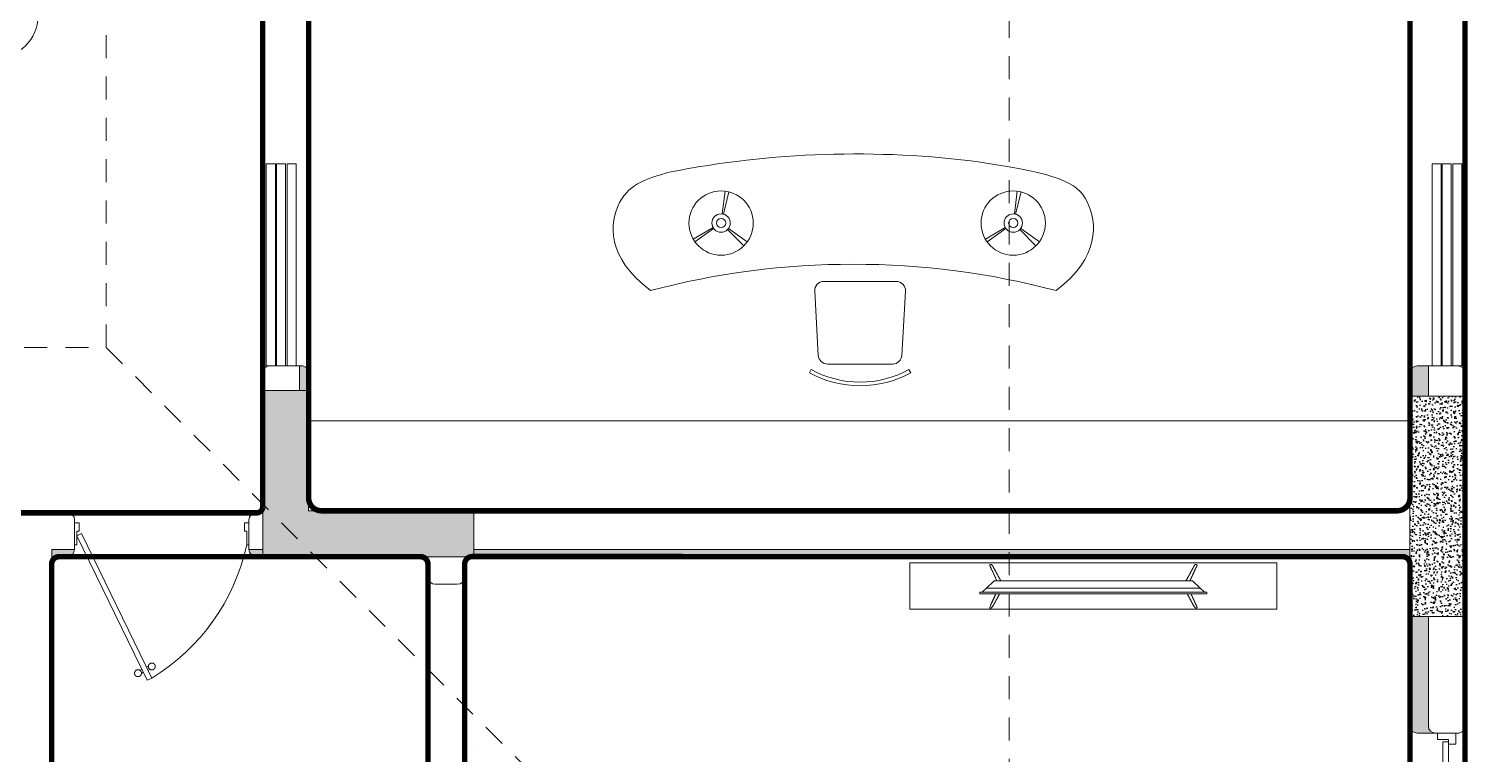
# Model space of a CAD drawing. Header units: metres. Extents: x 14 to 11050, y -346 to 476.
# Drawn here: x 221.74 to 229.56, y -213.37 to -209.42 of the extents above; entities that cross this region are included whole.
import ezdxf

# ---------------------------------------------------------------- set-up
doc = ezdxf.new("R2010")
doc.units = ezdxf.units.M
doc.linetypes.add('0', pattern=[0])
doc.linetypes.add('HIDDEN2', pattern=[0.1875, 0.125, -0.0625])
doc.layers.get('0').update_dxf_attribs({"color": 250, "linetype": '0', "lineweight": 20})
for name, color, linetype, lineweight in [('A-ANNO-TEXT', 251, 'Continuous', 13), ('A-DOOR', 35, 'Continuous', 5), ('A-WALL', 250, 'Continuous', 20), ('baños', 140, 'Continuous', 0), ('Columnas', 7, 'Continuous', 18), ('MOBILIARIOS', 252, 'Continuous', 0), ('piso', 253, 'Continuous', 0)]:
    doc.layers.add(name, color=color, linetype=linetype, lineweight=lineweight)
doc.layers.add('HATCH', color=8, linetype='Continuous')
doc.layers.add('RELLENO SECCION', color=8, linetype='Continuous', lineweight=0, transparency=0.4)
doc.layers.add('REVESTIMIENTO EXTERIOR', color=7, linetype='Continuous', lineweight=5, true_color=0xffdebd)
doc.layers.add('Techos 1', color=7, linetype='HIDDEN2', lineweight=9, true_color=0x42391a)
doc.styles.get("Standard").update_dxf_attribs({"font": 'arial.ttf', "height": 0.1875})
pattern_1 = [(49.99999999999999, (114.3310712337616, 55.23879643552809), (0.05829909407872129, -0.005100507372448988), [0.006096000000000001, -0.067056]), (355, (114.3310712337616, 55.23879643552809), (-0.01127789485599019, 0.06113819047649125), [0.004876800000000001, -0.05364498693440001]), (100.4514447, (114.3359294760016, 55.23837139440808), (0.04702119906891305, 0.05603768061190244), [0.005180802815999999, -0.05698887827199999]), (46.18420000000001, (114.3310712337616, 55.25505243552809), (0.08674529308548158, -0.01345354493847269), [0.009144000000000001, -0.100584]), (96.63555760999992, (114.3383000017616, 55.25393131552809), (0.07596932289648096, 0.07917635987127089), [0.0077712074048, -0.08548339461120001]), (351.1841511700001, (114.3310712337616, 55.25505243552809), (0.07596932290079265, 0.07917635986737045), [0.007315189462400001, -0.0804671142144]), (21, (114.3391992337616, 55.25098843552809), (0.0485166052061224, -0.03272486341986804), [0.006096000000000001, -0.067056]), (326.0000000000001, (114.3391992337616, 55.25098843552809), (0.01977664907124706, 0.05894014915914217), [0.004876800000000001, -0.0536448]), (71.45144499999999, (114.3432422841936, 55.24826136356009), (0.06829325416918917, 0.02621528604348968), [0.005180802816000001, -0.056988780032]), (37.50000000000001, (114.3310712337616, 55.23879643552809), (0.0009883530401893813, 0.027057612439409), [0, -0.05299456, 0, -0.05445760000000001, 0, -0.05384800000000001]), (7.499999999999999, (114.3310712337616, 55.23879643552809), (0.02138229200329784, 0.03205778394179824), [0, -0.03104896, 0, -0.05177536000000001, 0, -0.0205232]), (327.5, (114.3129457937616, 55.23879643552809), (0.04338899045339885, -0.001833198077655502), [0, -0.02032, 0, -0.06339840000000001, 0, -0.0841248]), (317.5, (114.3048177937616, 55.23879643552809), (0.04740133804352578, 0.00813647713066657), [0, -0.026416, 0, -0.04210304, 0, -0.0597408])]

# ---------------------------------------------------------------- blocks, each defined once
blk = doc.blocks.new('A$C58f5b6b7')
at = {"layer": 'MOBILIARIOS'}
for points in [[(1.069470840775466e-07, 0.2525811234954745), (2.000000106947084, 0.2525811234954745), (2.000000106947084, 0), (1.069470840775466e-07, 0)], [(0.3820001069470891, 0.1596185134729211), (0.3820001069470891, 0.1691435134729176), (1.618000106947079, 0.1691435134729176), (1.618000106947079, 0.1596185134729211)]]:
    blk.add_lwpolyline(points, close=True, dxfattribs=at)
for points in [[(1.605932393574449, 0.159519432846011), (1.582282151334311, 0.1371998092812277), (1.000000106947084, 0.1371998092812277), (0.4177180625598567, 0.1371998092812277), (0.3940678203197194, 0.159519432846011)], [(1.582282151334311, 0.1371998092812277), (1.539962872616115, 0.09726151347291534), (0.4600373412780527, 0.09726151347290113), (0.4177180625598567, 0.1371998092812277)]]:
    blk.add_lwpolyline(points, dxfattribs=at)
for points, degree in [([(0.4511645361125147, 0.2382135501685951, -0.004703474324619776), (0.446902711392795, 0.2460982481493375, -0.004703474324619776), (0.4415006584346202, 0.2460982481493375, -0.004703474324619776), (0.4324817371493168, 0.2460982481493375, -0.004703474324619776), (0.4368044720420698, 0.2370140929480868, -0.004703474324619776)], 3), ([(0.4368044720420698, 0.2370140929480868, -0.004703474324619776), (0.452572019644947, 0.2030788032105022, -0.004703474324619776), (0.4683395672478241, 0.1691435134729176, -0.004703474324619776)], 2), ([(0.4884981539053115, 0.1691435134729176, -0.004703474324619776), (0.4698313450089131, 0.2036785318207563, -0.004703474324619776), (0.4511645361125147, 0.2382135501685951, -0.004703474324619776)], 2), ([(1.511502059988857, 0.1691435134729176, -0.004703474324619776), (1.530168868885255, 0.2036785318207563, -0.004703474324619776), (1.548835677781653, 0.2382135501685951, -0.004703474324619776)], 2), ([(1.563195741852098, 0.2370140929480868, -0.004703474324619776), (1.547428194249221, 0.2030788032105022, -0.004703474324619776), (1.531660646646344, 0.1691435134729176, -0.004703474324619776)], 2), ([(1.548835677781653, 0.2382135501685951, -0.004703474324619776), (1.553097502501373, 0.2460982481493375, -0.004703474324619776), (1.558499555459548, 0.2460982481493375, -0.004703474324619776), (1.567518476744851, 0.2460982481493375, -0.004703474324619776), (1.563195741852098, 0.2370140929480868, -0.004703474324619776)], 3), ([(0.4368044720420698, 0.0171824033505743, -0.004703474324619776), (0.4554082793266616, 0.05722195841174482, -0.004703474324619776), (0.4740120866112534, 0.09726151347290113, -0.004703474324619776)], 2), ([(0.4950970879554575, 0.09726151347290113, -0.004703474324619776), (0.4731308120339577, 0.05662222980149068, -0.004703474324619776), (0.4511645361125147, 0.01598294613006601, -0.004703474324619776)], 2), ([(1.504903125938711, 0.09726151347291534), (1.52686940186021, 0.05662222980149068), (1.548835677781653, 0.01598294613006601)], 2), ([(1.563195741852098, 0.0171824033505743), (1.544591934567507, 0.05722195841174482), (1.525988127282915, 0.09726151347291534)], 2)]:
    blk.add_open_spline(points, degree=degree, dxfattribs=at)
for points in [[(0.4511645361125147, 0.01598294613006601, -0.004703474324619776), (0.446902711392795, 0.008098248149337905, -0.004703474324619776), (0.4415006577906411, 0.008098248149337905, -0.004703474324619776), (0.432481734999044, 0.008098248149337905, -0.004703474324619776), (0.4368044720420698, 0.0171824033505743, -0.004703474324619776)], [(1.548835677781653, 0.01598294613006601), (1.553097502501373, 0.008098248149337905), (1.558499556103527, 0.008098248149337905), (1.567518478895124, 0.008098248149337905), (1.563195741852098, 0.0171824033505743)]]:
    blk.add_open_spline(points, degree=3, knots=[-0.08544200803406514, -0.08544200803406514, -0.08544200803406514, -0.08544200803406514, -0.04272100910977372, 0, 0, 0, 0], dxfattribs=at)
blk = doc.blocks.new('puerta 1.00')
at = {"layer": 'A-DOOR'}
for p, q in [((-0.1499909777825792, -0.01249999999998863), (-0.9369131065861893, -0.3949003899592327)), ((-0.1376018300305759, -0.03799499105906534), (-0.9245239588341292, -0.4203953810183521)), ((-0.1376018300305759, -0.03799499105906534), (-0.1499909777825792, -0.01249999999998863)), ((-0.8945933787151716, -0.3743353558235185), (-0.8995626804436938, -0.3641092849366885)), ((-0.8776654875668441, -0.3661093421694943), (-0.8826347892953663, -0.3558832712826359)), ((-0.9369131065861893, -0.3949003899592185), (-0.9245239588341292, -0.4203953810182952)), ((-0.8822042309632252, -0.3998303468828937), (-0.8772349292346462, -0.4100564177697379)), ((-0.8652763398148409, -0.391604333228571), (-0.8603070380863755, -0.4018304041154153))]:
    blk.add_line(p, q, dxfattribs=at)
for points in [[(-0.08000000000000003, 0), (-0.07999999999977266, -0.02502577938815875), (-0.1250000000001364, -0.02502577938815875), (-0.1250000000001364, -0.01249999999998863), (-0.2000000000002728, -0.01249999999998863), (-0.2000000000002728, 0), (-0.08000000000000003, 0)], [(-0.08000000000000003, -0.949999999999676), (-0.07999999999977266, -0.9249742206115172), (-0.1250000000001364, -0.9249742206115172), (-0.1250000000001364, -0.9374999999996874), (-0.2000000000002728, -0.9374999999996874), (-0.2000000000002728, -0.949999999999676), (-0.08000000000000003, -0.949999999999676)]]:
    blk.add_lwpolyline(points, dxfattribs=at)
blk.add_arc((0.0366406024470507, 0.1601847667154885), 1.12290276596214, 211.1335814021241, 257.8342745107439, dxfattribs=at)
for points in [[(-0.8982293876285894, -0.3641570476290497), (-0.9032723932726299, -0.3641552480922314), (-0.9120053357341931, -0.3591091255589873), (-0.9170452244890726, -0.3503725840241714), (-0.9170416254155498, -0.3402865727359341), (-0.9119955028824052, -0.3315536302744846), (-0.9032589613473192, -0.3265137415195056), (-0.8931729500592382, -0.3265173405931563), (-0.8844400075977319, -0.3315634631261162), (-0.8794001188427956, -0.3403000046612163), (-0.8794037179163752, -0.3503860159494536), (-0.8844498404495198, -0.3591189584108889), (-0.8931863819846058, -0.3641588471658821), (-0.8982293876285894, -0.3641570476290497)], [(-0.8616537628267338, -0.4394241479959078), (-0.8666967684707743, -0.4394223484592317), (-0.8754297109322806, -0.4343762259259734), (-0.8804695996872169, -0.4256396843908874), (-0.8804660006136942, -0.4155536731029486), (-0.8754198780805496, -0.4068207306414706), (-0.8666833365455204, -0.4017808418864917), (-0.8565973252574395, -0.4017844409598581), (-0.8478643827958763, -0.4068305634931022), (-0.8428244940409968, -0.4155671050282024), (-0.8428280931145196, -0.4256531163161554), (-0.8478742156476073, -0.4343860587779034), (-0.8566107571826933, -0.4394259475325839), (-0.8616537628267338, -0.4394241479959078)]]:
    blk.add_open_spline(points, degree=2, dxfattribs=at)
blk = doc.blocks.new('A$C2f9b60d5')
at = {"layer": 'A-DOOR'}
for p, q in [((1.633476927054289e-05, 0.1005227153823967), (1.4210854715202e-14, 0.000522715274215102)), ((1.633476927054289e-05, 0.1005227153823967), (0.06001633402468087, 0.1005129145209622)), ((0.06000980011680213, 0.0605129136681839), (0.0600163340244535, 0.1005129131717837)), ((3.540009737625837, 0.06000980278508194), (3.540016271533489, 0.1000098022886817)), ((3.600016270789126, 0.1000000027764258), (3.540016271533716, 0.1000098036378603)), ((3.600016270789126, 0.1000000027764258), (3.600016270789126, 0)), ((0.03499999968198608, 0.00051699810502015), (0, 0.0005227152742079966)), ((0.03500980054343472, 0.06051699736043048), (0.03499999968198608, 0.00051699810502015)), ((0.06000980011680213, 0.0605129136681839), (0.03500980054343472, 0.06051699736043048)), ((3.540009737625837, 0.06000980278508194), (3.565009737199205, 0.06000571909283536)), ((3.565009737199205, 0.06000571909283536), (3.564999936337756, 5.719837425033347e-06)), ((3.564999936337756, 5.719837425033347e-06), (3.599999936019799, 2.668237186753686e-09))]:
    blk.add_line(p, q, dxfattribs=at)
for points in [[(0.6314092330019889, 0.7340958971768075), (1.024707454436111, 0.06038800207075923), (1.050863378287204, 0.07565734714647476), (0.6575651568530816, 0.7493652422525443)], [(2.965838793269256, 0.7337145734945238), (2.572320495568988, 0.06013520305140219), (2.546169561538136, 0.07541309233165805), (2.939687859238404, 0.7489924627748081)], [(0.04460117791131779, 0.0605154306310709), (1.024707454436111, 0.06038800207075923), (1.02470250717073, 0.03010128506361553), (0.04459623064587959, 0.03022871362392721)], [(3.552426772093781, 0.06000777449115446), (2.572320495568988, 0.06013520305140219), (2.572315548303663, 0.02984848604425849), (3.552421824828457, 0.02972105748401077)]]:
    blk.add_lwpolyline(points, close=True, dxfattribs=at)
at = {"layer": 'A-DOOR', "linetype": 'HIDDEN2'}
for centre, start, end in [((0.9599614829443794, -0.04884636815482679), 10.76134296711832, 110.7488073156987), ((2.637030777241819, -0.04912031355443247), 69.23247441770859, 169.2199387662857)]:
    blk.add_arc(centre, 0.8535720901146175, start, end, dxfattribs=at)
blk = doc.blocks.new('A$C89702949')
at = {"layer": 'HATCH'}
h = blk.add_hatch(dxfattribs=at)
h.set_pattern_fill('AR-CONC', color=256, scale=0.00032)
h.set_pattern_definition(pattern_1)
h.paths.add_polyline_path([(14.64988292747904, 6.654577632321718), (14.3998829274783, 6.654577632321718), (14.39988292747819, 5.750000000010118), (15.55000000007976, 5.750000000010118), (15.55000000007976, 6.000000000010118), (14.64988292749723, 6.000000000010061)])
h = blk.add_hatch(dxfattribs=at)
h.set_pattern_fill('AR-CONC', color=256, scale=0.00032)
h.set_pattern_definition(pattern_1)
h.paths.add_polyline_path([(20.94999999999976, 5.425000000010868), (20.64999999999964, 5.425000000010868), (20.64999999999964, 6.624538815822746), (20.94999999999976, 6.624538815822746)])
at = {"layer": 'Columnas'}
blk.add_lwpolyline([(14.64988292747904, 6.654577632321718), (14.3998829274783, 6.654577632321718), (14.39988292747819, 5.750000000010118), (15.55000000007976, 5.750000000010118), (15.55000000007976, 6.000000000010118), (14.64988292749723, 6.000000000010061), (14.64988292747904, 6.654577632321718)], dxfattribs=at)
blk.add_lwpolyline([(20.94999999999976, 5.425000000010868), (20.64999999999964, 5.425000000010868), (20.64999999999964, 6.624538815822746), (20.94999999999976, 6.624538815822746)], close=True, dxfattribs=at)
blk = doc.blocks.new('PL BASE 2N NASAS 09')
at = {"layer": 'RELLENO SECCION', "true_color": 0xc7c8ca}
h = blk.add_hatch(color=9, dxfattribs=at)
h.dxf.hatch_style = 1
h.paths.add_polyline_path([(173.2974292255238, -18.45172817265392, 0.4142135623731447), (173.2574292255238, -18.41172817265391), (173.2472601412863, -18.41172817265391), (173.2472601339304, -18.54622817265394), (173.2974292255238, -18.54622817265394)])
h = blk.add_hatch(color=9, dxfattribs=at)
h.dxf.hatch_style = 1
edge = h.paths.add_edge_path()
edge.add_line((179.3975462903169, -18.41167813665299), (179.3372551490302, -18.41167813666463))
edge.add_arc((179.3372551490302, -18.45167813666464), 0.04000000000000981, 90, 179.9999999999847)
edge.add_line((179.2972551490302, -18.45167813666463), (179.2972551490302, -18.57621695315292))
edge.add_line((179.2972551490302, -18.57621695315292), (179.3972551490663, -18.57621695315292))
edge.add_line((179.3972551490663, -18.57621695315292), (179.3975462903169, -18.41167813665299))
h = blk.add_hatch(color=9, dxfattribs=at)
h.dxf.hatch_style = 1
edge = h.paths.add_edge_path()
edge.add_line((172.0225010935922, -19.41170580496553), (171.8975462980293, -19.41170580496553))
edge.add_line((171.8975462980293, -19.41170580496553), (171.8975462993114, -19.49079567740194))
edge.add_arc((171.9375462980293, -19.49080580496551), 0.04000000000001147, 90, 179.9854933336122, ccw=False)
edge.add_line((171.9375462980293, -19.45080580496549), (171.9824936481577, -19.45080580565811))
edge.add_arc((171.9824936481577, -19.41078783009638), 0.04001797556173159, 270, 358.6855732021037)
h = blk.add_hatch(color=9, dxfattribs=at)
h.dxf.hatch_style = 1
edge = h.paths.add_edge_path()
edge.add_line((173.0474292255079, -19.41170580496551), (172.9725112198736, -19.41170580496551))
edge.add_arc((173.0125010935919, -19.41080580496546), 0.04000000000004049, 181.28926383636, 269.9999999999593)
edge.add_line((173.0125010935919, -19.45080580496549), (173.0474292255079, -19.4508058049655))
edge.add_line((173.0474292255079, -19.4508058049655), (173.0474292255079, -19.41170580496551))
h.paths.add_polyline_path([(177.1135463058212, -19.41170580496559), (175.1725463720298, -19.41170580496559), (175.1725463720298, -19.45084517058959), (177.1135463058212, -19.45081347604505)])
h.paths.add_polyline_path([(178.3725463720299, -19.41170580496559), (177.1135463058212, -19.41170580496559), (177.1135463058212, -19.45081347604505), (178.3725463720299, -19.4507929178611)])
edge = h.paths.add_edge_path()
edge.add_line((178.3725463720299, -19.41170580496559), (178.3725463720299, -19.4507929178611))
edge.add_line((178.3725463720299, -19.4507929178611), (179.2574794719194, -19.4507784677193))
edge.add_arc((179.2574801250785, -19.49077846771395), 0.03999999999998858, 0, 90.0009355815024, ccw=False)
edge.add_line((179.2974801250785, -19.49077846771395), (179.2974858466813, -19.41170580496559))
edge.add_line((179.2974858466813, -19.41170580496559), (178.3725463720299, -19.41170580496559))
h.paths.add_polyline_path([(175.1725463720298, -19.41170580496559), (174.1975462981095, -19.41170580496559), (174.1975462981095, -19.45086109134401), (175.1725463720298, -19.45084517058959)])
h = blk.add_hatch(color=9, dxfattribs=at)
h.dxf.hatch_style = 1
edge = h.paths.add_edge_path()
edge.add_line((179.3975462980497, -19.77580580496479), (179.2975462980287, -19.77580580496479))
edge.add_line((179.2975462980287, -19.77580580496479), (179.2975462980294, -20.37179159361927))
edge.add_arc((179.3375462980294, -20.3717915936192), 0.04000000000002046, 180.0000000000916, 270)
edge.add_line((179.3375462980294, -20.41179159361922), (179.4375462980297, -20.41171360127847))
edge.add_arc((179.4375462980297, -20.37171360127848), 0.03999999999999559, 180.000000028284, 270, ccw=False)
edge.add_line((179.3975462980297, -20.37171360129822), (179.3975462980497, -19.77580580496479))
at = {"layer": 'A-DOOR'}
for points in [[(173.0669823746514, -17.31167813665297), (173.1169823746514, -17.31167813665297), (173.1169823746514, -18.41167813665299), (173.0669823746514, -18.41167813665299)], [(173.1219942356766, -17.31167813665297), (173.1719942356766, -17.31167813665297), (173.1719942356766, -18.41167813665299), (173.1219942356766, -18.41167813665299)], [(173.1800409744075, -17.31167813665297), (173.2300409744075, -17.31167813665297), (173.2300409744075, -18.41167813665299), (173.1800409744075, -18.41167813665299)], [(179.4175344300859, -18.41167813665298), (179.4675344300858, -18.41167813665298), (179.4675344300858, -17.31167813665296), (179.4175344300859, -17.31167813665296)], [(179.472546291111, -18.41167813665298), (179.5225462911111, -18.41167813665298), (179.5225462911111, -17.31167813665296), (179.472546291111, -17.31167813665296)], [(179.530593029842, -18.41167813665298), (179.580593029842, -18.41167813665298), (179.580593029842, -17.31167813665296), (179.530593029842, -17.31167813665296)]]:
    blk.add_lwpolyline(points, close=True, dxfattribs=at)
at = {"layer": 'A-WALL'}
for p, q in [((173.0472601408498, -18.45167813665302), (173.0474292255081, -19.1860590617695)), ((173.2472601339304, -18.54622817265394), (173.2472601412863, -18.41172817265391)), ((173.2974292255238, -18.45172817265253), (173.2974292255237, -19.12172568169158)), ((179.2972551490302, -18.57621695315292), (179.2972551490302, -18.45167813666459)), ((179.397546298029, -18.57626698915291), (179.3975462903169, -18.41167813665299)), ((179.5975462910209, -18.45167813650563), (179.5975462980924, -20.37171360113115)), ((168.4875461440039, -19.21170580496563), (171.9825010935922, -19.21170580496565)), ((172.0225010935922, -19.41170580496553), (172.0225010935922, -19.25170580496565)), ((172.9725010935919, -19.41080580496549), (172.9725010935919, -19.25005285760835)), ((174.1975462981095, -19.20080580496554), (179.2275462980294, -19.20080580496557)), ((171.8975462980293, -19.41170580496553), (171.8975462980291, -21.37170580496555)), ((171.8975462980293, -19.41170580496553), (172.0225010935922, -19.41170580496553)), ((171.9825010935922, -19.45080580496549), (171.9375462980293, -19.45080580496549)), ((172.9725010935919, -19.41170580496551), (173.0474292255079, -19.41170580496551)), ((173.9075462980298, -19.45080580496555), (173.0125010935919, -19.45080580496549)), ((179.2975462980294, -19.41170580496559), (174.1975462981095, -19.41170580496559)), ((179.257476803583, -19.45077846785187), (174.1975462981095, -19.45086109134401)), ((173.9475462980298, -19.56080580496554), (173.9475462980298, -19.49080580496555)), ((174.1475462980497, -19.49079258350598), (174.1475462980299, -19.56080580496554)), ((174.1075462980299, -19.60080580496554), (173.9875462980298, -19.60080580496554)), ((179.2975462980287, -19.77580580496479), (179.2975462980294, -20.37179159361922)), ((179.3975462980297, -20.37171360127848), (179.3975462980296, -19.77580580496479)), ((179.3375462980294, -20.41179159361922), (179.5575462980497, -20.41179159361921)), ((179.4375462980297, -20.41171360127847), (179.5575462980924, -20.41171360127847))]:
    blk.add_line(p, q, dxfattribs=at)
at = {"layer": 'A-WALL', "transparency": 33554684}
for p, q in [((173.0872601408497, -18.41167813665302), (173.2072601411001, -18.41167813665296)), ((173.0875462980491, -18.41172817265391), (173.2574292255238, -18.41172817265391)), ((179.3372551490302, -18.41167813665301), (179.5575462910209, -18.41167813665295))]:
    blk.add_line(p, q, dxfattribs=at)
at = {"layer": 'A-WALL'}
for centre, radius, start, end in [((173.0872601408498, -18.45167813665302), 0.04, 90.00000000002713, 180.0000006497784), ((173.2574292255238, -18.45172817265391), 0.04, 359.9999999999878, 90), ((179.3372551490302, -18.45167813666463), 0.04, 89.99999999999349, 179.9999999999438), ((179.5575462910209, -18.45167813665295), 0.04, 2.110196507845611e-07, 90.00000000002719), ((173.3674292255237, -19.13080580496555), 0.06999999999999318, 180, 270.0000000000912), ((179.2275462980294, -19.13080580496558), 0.06999999999999318, 269.9999999999088, 0), ((171.9825010935922, -19.25170580496565), 0.04, 0, 89.99999999999964), ((173.0125010935919, -19.25170580496565), 0.04, 90, 180), ((173.0138589525836, -19.17694749537996), 0.03478482235538746, 267.7628357347993, 344.8147426879102), ((171.9375462980293, -19.49080580496549), 0.04, 90, 179.9999999999933), ((171.9824936481577, -19.41078783009638), 0.04001797556173223, 270.010660008956, 358.6855732021029), ((173.0125010935919, -19.4108058049655), 0.04, 180, 269.9999999999962), ((173.9075462980298, -19.49080580496555), 0.04, 0, 89.99999999999623), ((174.1875462980497, -19.49079258352042), 0.04, 89.87291434034269, 179.9999999999735), ((179.2574801250785, -19.49077846771396), 0.04, 359.9999999999886, 90.00475761193174), ((173.9875462980298, -19.56080580496554), 0.04, 180, 270), ((174.1075462980299, -19.56080580496554), 0.04, 270, 0), ((179.3375462980294, -20.37179159361922), 0.04, 180.0000000000558, 270.0000000000065), ((179.4375462980297, -20.37171360127847), 0.04, 180.0000000000075, 270), ((179.5575462980924, -20.37171360127847), 0.04, 270, 2.110200706177791e-07)]:
    blk.add_arc(centre, radius, start, end, dxfattribs=at)
at = {"layer": 'MOBILIARIOS'}
blk.add_line((173.2974292255134, -18.7117116441181), (179.2975462980294, -18.71171164411949), dxfattribs=at)
at = {"layer": 'piso'}
for p, q in [((179.5975462976081, -11.97175584109599), (179.5975462910209, -18.45167813650563)), ((171.9825010935922, -19.21170580496565), (173.0125010936713, -19.21170580496876)), ((179.5975462980094, -24.07401360128613), (179.5975462980092, -20.34944274413015))]:
    blk.add_line(p, q, dxfattribs=at)
at = {"layer": 'Techos 1'}
for p, q in [((172.1942857632047, -12.11172817273774), (172.1942857632047, -18.31170580500334)), ((160.0475462980299, -18.31170580500288), (172.1942857632047, -18.31170580500334)), ((172.1942857632047, -18.31170580500334), (176.0975462980299, -22.21176698887071))]:
    blk.add_line(p, q, dxfattribs=at)
blk.add_lwpolyline([(180.5083658886492, -9.300908582120115), (177.1135463058211, -9.300908582120115), (177.1135463058212, -21.12254776335566), (180.5083658886493, -21.12254776335566)], close=True, dxfattribs=at)
at = {"color": 1}
blk.add_blockref('A$C89702949', (158.6475462980298, -25.20080580497565), dxfattribs=at)
at = {"color": 1, "xscale": -1, "rotation": 270}
blk.add_blockref('A$C2f9b60d5', (179.4475462966415, -24.0117298720676), dxfattribs=at)
at = {"layer": 'A-DOOR', "rotation": 90.00000000000001}
blk.add_blockref('puerta 1.00', (172.0225010935922, -19.18670580496548), dxfattribs=at)
at = {"layer": 'baños', "linetype": 'Continuous', "flags": 8}
for tag, p in [('MODELNUMBER', (167.1329024166141, -5.630616461235325, 2.857834639711941e-07)), ('TRADENAME', (167.1329024166694, -5.630658418648187, 2.857834639711941e-07)), ('MATERIAL', (167.132902416781, -5.630742991131916, 2.857834639711941e-07)), ('PRODUCT', (167.1329024167253, -5.630700704890165, 2.857834639711941e-07)), ('MODELNUMBER', (168.3076463902173, -5.630616461235325, 2.857834639711941e-07)), ('TRADENAME', (168.3076463902726, -5.630658418648187, 2.857834639711941e-07)), ('MATERIAL', (168.3076463903842, -5.630742991131916, 2.857834639711941e-07)), ('PRODUCT', (168.3076463903285, -5.630700704890165, 2.857834639711941e-07))]:
    blk.add_attdef(tag, p, '', height=2.537174511142602e-05, rotation=180.0000755047861, dxfattribs=at)
at = {"layer": 'baños', "linetype": 'Continuous'}
for tag, p, rotation in [('MODELNUMBER', (169.2428197568918, -19.70646632265289), 180.0000755047722), ('TRADENAME', (169.2427792151639, -19.70642399073245), 180.0000755047722), ('MATERIAL', (169.2430061964403, -19.70633932648513), 180.0000755047722), ('PRODUCT', (169.2430045678992, -19.70638165846137), 180.0000755047722), ('MODELNUMBER', (169.9523880079747, -19.70646632280497), 179.9999244952277), ('TRADENAME', (169.9523880080304, -19.7064239908311), 179.9999244952277), ('MATERIAL', (169.952388008142, -19.7063393268829), 179.9999244952277), ('PRODUCT', (169.9523880080861, -19.706381658857), 179.9999244952277)]:
    blk.add_attdef(tag, p, '', height=2.5399184405861e-05, rotation=rotation, dxfattribs=at)
blk = doc.blocks.new('A$Ca77e88c0')
at = {"layer": 'MOBILIARIOS', "linetype": 'Continuous'}
for p, q in [((-1.01544009112331e-06, 1.345651717750314), (0.2432006324802956, 0.7609629148360568)), ((0.2434936794290365, 0.7602583913973433), (-1.01544009112331e-06, 1.345651717750314))]:
    blk.add_line(p, q, dxfattribs=at)
for points in [[(1.008125358282257, 1.421644926686, 0.1039314940816634), (0.8565039751341033, 1.635341077202924, 0.4816425142703648), (0.6680163613940238, 1.624038728942594, 0.04769290382593253), (0.6541480739223005, 1.598549663945079, 0.04769290382593253)], [(1.008125358282257, 1.421644926686, -0.1039314940816634), (1.052784169101784, 1.163457631906155, -0.4816425142703648), (0.9118832402327826, 1.037750623982532, -0.04769290382593253), (0.8840291604386721, 1.045885245870366, -0.04769290382593253)]]:
    blk.add_lwpolyline(points, format="xyb", dxfattribs=at)
blk.add_circle((0.8492057223544123, 0.4995568400983785), 0.2298709159306602, dxfattribs=at)
for centre, radius, start, end in [((0.5211640327007387, 0.8742309412396736), 0.7364253986046762, 79.5964273083542, 123.141460013839), ((0.6119683532004103, 0.6674222117736832), 0.9011393486706466, 88.3763175299365, 121.4795801063592), ((0.6119683532004103, 0.6674222117736832), 0.9011393486706466, 88.3763175299365, 121.4795801063592), ((0.8582869231260304, 1.456687728374263), 0.2476148482638519, 153.2164631884846, 169.9181615114396), ((0.8582869231260304, 1.456687728374263), 0.2476148482638519, 153.2164631884846, 169.9181615114396), ((0.6433678240385632, 1.584722407389307), 0.01753302070708554, 250.4541552792381, 52.05867932115643), ((0.6433678240385632, 1.584722407389307), 0.01753302070708554, 250.4541552792381, 52.05867932115643), ((0.4617242351280026, 1.186615437588941), 0.5494554148781862, 23.33144091005351, 53.59475911017562), ((0.4617242351280026, 1.186615437588941), 0.5494554148781862, 23.33144091005351, 53.59475911017562), ((0.1420839169161638, 1.468433514878299), 0.03250318277003803, 136.3786589685017, 235.7351286119867), ((0.5865066073011747, 0.2492669453939129), 1.278650277089649, 88.45422214888875, 107.9351379704345), ((0.5865066073011747, 0.2492669453939129), 1.278650277089649, 88.45422214888875, 107.9351379704345), ((1.028085993714569, 1.542618349044474), 0.4157769604742426, 185.8786269019389, 223.4033146908429), ((1.028085993714569, 1.542618349044474), 0.4157769604742426, 185.8786269019389, 223.4033146908429), ((0.482298413593611, 0.5299989606322697), 0.9794968593784246, 111.463132579121, 116.5117549905626), ((0.1421050225162332, 1.468433068013667), 0.03250318277003803, 235.6979299261122, 268.7539358899367), ((0.09954396986930192, 1.319152080382622), 0.102937972921029, 121.9513952527802, 165.0616113181149), ((1.107992018498635, 1.350513738157119), 0.4157769604742426, 181.7664788580354, 219.2911666477421), ((0.4562253716892144, 1.199835429370793), 0.5494554148781862, 351.5750344419301, 21.83835264244334), ((0.4562253716892144, 1.199835429370793), 0.5494554148781862, 351.5750344419301, 21.83835264244334), ((0.1939373106673656, 1.67242391200412), 0.9011393486706546, 283.6902134468298, 316.793476027593), ((0.1939373106673656, 1.67242391200412), 0.9011393486706546, 283.6902134468298, 316.793476027593), ((0.2765880960448328, 1.462223714828781), 0.7364253986046891, 282.028333531872, 325.5733662439656), ((-0.1205687898320491, 1.949169354831611), 1.278650277089682, 297.2346555881981, 316.715571410285), ((-0.1205687898320491, 1.949169354831611), 1.278650277089682, 297.2346555881981, 316.715571410285), ((0.9273403582897402, 1.290674172802198), 0.2476148482638519, 235.2516320466443, 251.9533303586874), ((0.9273403582897402, 1.290674172802198), 0.2476148482638519, 235.2516320466443, 251.9533303586874), ((0.86662271729125, 1.047988231063002), 0.01753302070708554, 353.1111142346953, 154.7156382658125), ((0.86662271729125, 1.047988231063002), 0.01753302070708554, 353.1111142346953, 154.7156382658125), ((0.4307414685147535, 0.7744627313236947), 0.03250318277003803, 136.3786589685017, 169.4346649323377), ((0.4307414685147535, 0.7744627313236947), 0.03250318277003803, 136.3786589685017, 169.4346649323377), ((0.2948204551025526, 0.849487245464843), 0.102937972921029, 240.0913590082954, 283.2015750736196), ((0.005241825943642198, 1.67738085465426), 0.9794968593784247, 288.6412153358525, 293.6898377472875), ((0.4307414685147535, 0.7744627313236947), 0.03250318277003803, 169.4346649323377, 268.7911345856439)]:
    blk.add_arc(centre, radius, start, end, dxfattribs=at)
blk = doc.blocks.new('PL MUEBLES 2N NASAS 09')
at = {"layer": 'A-ANNO-TEXT'}
blk.add_line((224.1187645911897, 42.21552146579835), (224.1193915356409, 42.2155214657983), dxfattribs=at)
at = {"layer": 'MOBILIARIOS'}
for p, q in [((225.4651263719352, 45.13203718253355), (225.4806307137624, 45.2560719171219)), ((225.4710514164618, 45.13093041370887), (225.5013683695871, 45.25219822622459)), ((227.056542326337, 45.13203718253355), (227.0720466681642, 45.2560719171219)), ((227.0624673708635, 45.13093041370887), (227.0927843239888, 45.25219822622459)), ((225.4155124781028, 45.05761634178491), (225.3069820853344, 44.99559897449073)), ((225.4182379616469, 45.05336137901615), (225.3165212777458, 44.98070660480009)), ((225.494279974264, 45.04706794964152), (225.582668321913, 44.9586796019925)), ((225.4996113087691, 45.05336137901615), (225.6013279926702, 44.98070660480009)), ((227.0069284325046, 45.05761634178491), (226.8983980397362, 44.99559897449073)), ((227.0096539160486, 45.05336137901615), (226.9079372321476, 44.98070660480009)), ((227.0856959286658, 45.04706794964152), (227.1740842763148, 44.9586796019925)), ((227.0910272631709, 45.05336137901615), (227.192743947072, 44.98070660480009)), ((225.9495237831448, 44.28551737678019), (225.9398109245213, 44.26803423125777)), ((226.4823831290751, 44.28551737678019), (226.4920959876986, 44.26803423125777))]:
    blk.add_line(p, q, dxfattribs=at)
blk.add_lwpolyline([(226.0382527793805, 44.31509078811716), (226.3936541328395, 44.31509078811716, 0.3980502806704841), (226.4435771504998, 44.36231728713612), (226.4630215949442, 44.71231728713603, 0.4305637126590388), (226.4130985772838, 44.76509078811721), (226.0188083349361, 44.76509078811721, 0.4305637126590388), (225.9688853172757, 44.71231728713603), (225.9883297617201, 44.36231728713612, 0.3980502806704841)], format="xyb", close=True, dxfattribs=at)
for centre, radius in [((225.4589246352044, 45.08242328870112), 0.1750000000000007), ((227.0503405896062, 45.08242328870112), 0.1750000000000007), ((225.4589246352044, 45.08242328870112), 0.05000000000000071), ((225.4589246352044, 45.08242328870112), 0.02500000000000213), ((227.0503405896062, 45.08242328870112), 0.05000000000000071), ((227.0503405896062, 45.08242328870112), 0.02500000000000213)]:
    blk.add_circle(centre, radius, dxfattribs=at)
for centre, radius, start, end in [((226.1931699328466, 40.2176871504942), 5.240967372444364, 82.54918190308746, 101.19032469346), ((226.1788276698132, 40.51665825568692), 4.341647544480189, 75.25051085551087, 104.7494891444891), ((226.21595345611, 44.76509078811721), 0.5686122742864268, 240.9453959009042, 299.0546040990957), ((226.21595345611, 44.76509078811721), 0.5486122742864268, 240.9453959009042, 299.0546040990957)]:
    blk.add_arc(centre, radius, start, end, dxfattribs=at)
for points in [[(227.2841821580775, 44.71524073740203), (227.522668629112, 44.89435139992649), (227.496028618664, 45.27659719914179), (227.2961011662806, 45.34655551293501), (226.8727929099173, 45.4144026139446)], [(225.073473181549, 44.71524073740203), (224.8349867105144, 44.89435139992649), (224.8616267209625, 45.27659719914179), (225.0656960037026, 45.32867329012272), (225.17606221588, 45.3590129416801)]]:
    blk.add_open_spline(points, degree=3, dxfattribs=at)
blk.add_blockref('PL BASE 2N NASAS 09', (49.91427858474094, 62.7170073077223))
at = {"layer": 'MOBILIARIOS', "xscale": -1}
for name, p, rotation in [('A$Ca77e88c0', (221.4492712684084, 47.19343807951592), 123.8268872980607), ('A$C58f5b6b7', (226.487105895031, 43.23267227851765, 0.004703474324619776), 180)]:
    blk.add_blockref(name, p, dxfattribs=dict(at, rotation=rotation))

msp = doc.modelspace()

# ---------------------------------------------------------------- linework, layer by layer
at = {"layer": 'REVESTIMIENTO EXTERIOR', "const_width": 0.03}
for points in [[(208.3118248099371, -204.011853597686), (208.3118248099373, -198.0918535141211, -0.4142135623724708), (208.3518248099373, -198.0518535141211), (229.521824882721, -198.0518535141212, -0.4643691388464026), (229.5618248827708, -198.0918535141212), (229.5618248827708, -218.0118535141211, -0.4142135623724707), (229.5218248827708, -218.0518535141211), (223.9518248827713, -218.051853514133)], [(216.5518111108304, -212.0518311487324), (222.9778266083746, -212.052025989615, 0.3979981394215954), (223.011707810249, -212.0211072761616), (223.0114577199646, -203.8235962487797, -0.4313719639335866), (223.0350256998392, -203.8013694914828), (223.8748587612494, -203.8017382929397, 0.3921479712515947), (223.9118248827708, -203.7618535141215), (223.9118248827708, -202.5918535141212, 0.414213562373095), (223.8718248827708, -202.5518535141212), (219.811474894362, -202.5518535141586), (219.8118248827709, -201.9918535141217, 0.414213562373095), (219.7718248827709, -201.9518535141217), (215.3018085914367, -201.9536773406377, 0.4140940630721788), (215.261824911971, -201.9936773373082), (215.261824911971, -203.9818875030783)], [(229.2618248827706, -204.0918505528853), (229.2618248827704, -211.9709311463865, -0.4142135623728572), (229.1918248827704, -212.0409311463865), (223.3325577623349, -212.0409311463865, -0.4177283627825026), (223.2617078102647, -211.9709311463865), (223.2617078091637, -204.0918535146391)], [(221.9018248827703, -212.2909311463864, 0.4142135623733031), (221.8618248827703, -212.3309311463865), (221.8618248827701, -214.2118311463865, 0.4142135623745518), (221.9018248827702, -214.2518311463865), (223.8718248827708, -214.2518311463865, 0.414213562373095), (223.9118248827708, -214.2118311463865), (223.9118248827708, -212.3309311463863, 0.4104727918350065), (223.8718248827708, -212.2909311463865), (221.9018248827703, -212.2909311463864)]]:
    msp.add_lwpolyline(points, format="xyb", dxfattribs=at)
msp.add_lwpolyline([(229.2618248827706, -217.7009311463864, -0.4142135623722626), (229.2218248827706, -217.7409311463864), (224.1518248827708, -217.7409311463856, -0.4142135623747599), (224.1118248827709, -217.7009311463854), (224.1118248827907, -212.3309179249618, -0.4088942111777489), (224.1533739591113, -212.2901180592155), (229.2220237831517, -212.2909046874429, -0.4069447792519968), (229.2617520458946, -212.3301736929919)], format="xyb", close=True, dxfattribs=at)

# ---------------------------------------------------------------- block references
at = {"layer": 'REVESTIMIENTO EXTERIOR', "color": 30, "true_color": 0xf8991e}
msp.add_blockref('PL MUEBLES 2N NASAS 09', (0.05000000000006821, -255.5571326491432), dxfattribs=at)

doc.saveas('drawing.dxf')
